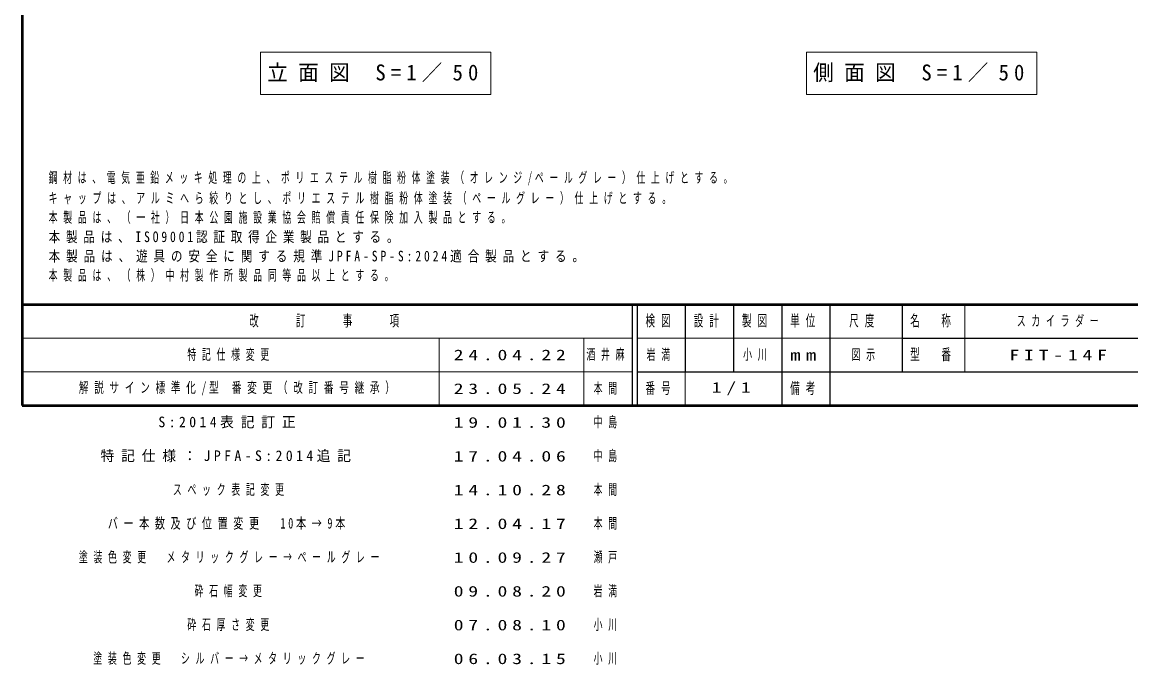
# Model space of a CAD drawing. Units: millimetres on the paper, with parts at other scales. Extents: x -365 to 0, y -54 to 257.
# Drawn here: x -365 to -135.1, y -53.7 to 79.5 of the extents above; entities that cross this region are included whole.
import ezdxf

# ---------------------------------------------------------------- set-up
doc = ezdxf.new("R2010")
doc.units = ezdxf.units.MM
doc.layers.add('LY_1', color=7, linetype='Continuous', lineweight=13)
doc.layers.add('LY_3', color=7, linetype='Continuous')
doc.styles.add('ＭＳ ゴシック', font='')
doc.styles.get('ＭＳ ゴシック').set_extended_font_data('MS Gothic')

msp = doc.modelspace()

# ---------------------------------------------------------------- linework, layer by layer
at = {"layer": 'LY_1', "lineweight": 50}
for p, q in [((-365, 257), (-365, 0)), ((-365, 21), (0, 21)), ((-365, 0), (0, 0))]:
    msp.add_line(p, q, dxfattribs=at)
at = {"layer": 'LY_1'}
for p, q in [((-315.581, 73.28), (-315.581, 64.48)), ((-267.781, 73.28), (-315.581, 73.28)), ((-267.781, 64.48), (-267.781, 73.28)), ((-202.352, 73.28), (-202.352, 64.48)), ((-154.552, 73.28), (-202.352, 73.28)), ((-154.552, 64.48), (-154.552, 73.28)), ((-315.581, 64.48), (-267.781, 64.48)), ((-202.352, 64.48), (-154.552, 64.48)), ((-169.5, 21), (-169.5, 7)), ((-365, 14), (-238.5, 14)), ((-278.5, 14), (-278.5, 0)), ((-248.5, 14), (-248.5, 0)), ((-237.5, 14), (-182.5, 14)), ((-365, 7), (-238.5, 7)), ((-227.5, 7), (-227.5, 0))]:
    msp.add_line(p, q, dxfattribs=at)
at = {"layer": 'LY_1', "lineweight": 25}
for p, q in [((-238.5, 21), (-238.5, 0)), ((-237.5, 21), (-237.5, 0)), ((-227.5, 21), (-227.5, 7)), ((-217.5, 21), (-217.5, 7)), ((-207.5, 21), (-207.5, 0)), ((-197.5, 21), (-197.5, 7)), ((-182.5, 21), (-182.5, 7)), ((-182.5, 14), (-70, 14)), ((-237.5, 7), (0, 7)), ((-197.5, 7), (-197.5, 0))]:
    msp.add_line(p, q, dxfattribs=at)

# ---------------------------------------------------------------- texts
at = {"layer": 'LY_1', "style": 'ＭＳ ゴシック'}
for s, insert, char_height, attachment_point in [('\\T1.5;\\W0.95;立面図\\~S=1／50', (-314.181, 68.88), 3.299, 4), ('\\T1.5;\\W0.95;側面図\\~S=1／50', (-200.952, 68.88), 3.299, 4), ('\\T1.63;\\W0.6;鋼材は、電気亜鉛メッキ処理の上、ポリエステル樹脂粉体塗装（オレンジ/ペールグレー）仕上げとする。', (-359.511, 45.666), 2.199, 7), ('\\T1.64;\\W0.6;キャップは、アルミへら絞りとし、ポリエステル樹脂粉体塗装（ペールグレー）仕上げとする。', (-359.511, 41.666), 2.199, 7), ('\\T1.64;\\W0.6;本製品は、（一社）日本公園施設業協会賠償責任保険加入製品とする。', (-359.511, 37.666), 2.199, 7), ('\\T1.5;\\W0.8;本製品は、ISO9001認証取得企業製品とする。', (-359.511, 33.666), 2.199, 7), ('\\T1.51;\\W0.8;本製品は、遊具の安全に関する規準JPFA-SP-S:2024適合製品とする。', (-359.511, 29.666), 2.199, 7), ('\\T1.64;\\W0.6;本製品は、（株）中村製作所製品同等品以上とする。', (-359.511, 25.666), 2.199, 7), ('\\T1.64;\\W0.6;改\u3000\u3000訂\u3000\u3000事\u3000\u3000項', (-301.75, 17.5), 2.346, 5), ('\\T1.64;\\W0.6;検図', (-232.5, 17.5), 2.346, 5), ('\\T1.64;\\W0.6;設計', (-222.5, 17.5), 2.346, 5), ('\\T1.64;\\W0.6;製図', (-212.5, 17.5), 2.346, 5), ('\\T1.64;\\W0.6;単位', (-202.5, 17.5), 2.346, 5), ('\\T1.64;\\W0.6;尺度', (-190.25, 17.5), 2.346, 5), ('\\T1.64;\\W0.6;名\u3000称', (-176, 17.5), 2.346, 5), ('\\T1.64;\\W0.6;特記仕様変更', (-330.75, 10.5), 2.199, 4), ('\\T1.5;\\W1.35;24.04.22', (-275.5, 10.5), 2.199, 4), ('\\T1.64;\\W0.6;酒井麻', (-248, 10.5), 2.199, 4), ('\\T1.64;\\W0.6;小川', (-215.5, 10.5), 2.199, 4), ('\\T1.64;\\W0.6;型\u3000番', (-176, 10.5), 2.346, 5), ('\\T1.5;\\W1.35;FIT-14F', (-160.25, 10.5), 2.199, 4), ('\\T1.5;\\W1.35;mm', (-202.5, 10.5), 2.346, 5), ('\\T1.59;\\W0.65;解説サイン標準化/型\\~番変更（改訂番号継承）', (-353.25, 3.5), 2.199, 4), ('\\T1.64;\\W0.6;本間', (-246.5, 3.5), 2.199, 4), ('\\T1.64;\\W0.6;番号', (-232.5, 3.5), 2.346, 5), ('\\T1.64;\\W0.6;備考', (-202.5, 3.5), 2.346, 5), ('\\T1.5;\\W1.35;23.05.24', (-275.5, 3.5), 2.199, 4), ('\\T1.5;\\W0.95;S:2014表記訂正', (-336.75, -3.5), 2.199, 4), ('\\T1.64;\\W0.6;中島', (-246.5, -3.5), 2.199, 4), ('\\T1.5;\\W1.35;19.01.30', (-275.5, -3.5), 2.199, 4), ('\\T1.5;\\W0.95;特記仕様：JPFA-S:2014追記', (-348.75, -10.5), 2.199, 4), ('\\T1.64;\\W0.6;中島', (-246.5, -10.5), 2.199, 4), ('\\T1.5;\\W1.35;17.04.06', (-275.5, -10.5), 2.199, 4), ('\\T1.64;\\W0.6;スペック表記変更', (-333.75, -17.5), 2.199, 4), ('\\T1.64;\\W0.6;本間', (-246.5, -17.5), 2.199, 4), ('\\T1.5;\\W1.35;14.10.28', (-275.5, -17.5), 2.199, 4), ('\\T1.55;\\W0.7;バー本数及び位置変更\u300010本→9本', (-347.25, -24.5), 2.199, 4), ('\\T1.64;\\W0.6;本間', (-246.5, -24.5), 2.199, 4), ('\\T1.5;\\W1.35;12.04.17', (-275.5, -24.5), 2.199, 4), ('\\T1.64;\\W0.6;塗装色変更\u3000メタリックグレー→ペールグレー', (-353.25, -31.5), 2.199, 4), ('\\T1.5;\\W1.35;10.09.27', (-275.5, -31.5), 2.199, 4), ('\\T1.64;\\W0.6;瀬戸', (-246.5, -31.5), 2.199, 4), ('\\T1.64;\\W0.6;砕石幅変更', (-329.25, -38.5), 2.199, 4), ('\\T1.5;\\W1.35;09.08.20', (-275.5, -38.5), 2.199, 4), ('\\T1.64;\\W0.6;岩満', (-246.5, -38.5), 2.199, 4), ('\\T1.64;\\W0.6;砕石厚さ変更', (-330.75, -45.5), 2.199, 4), ('\\T1.5;\\W1.35;07.08.10', (-275.5, -45.5), 2.199, 4), ('\\T1.64;\\W0.6;小川', (-246.5, -45.5), 2.199, 4), ('\\T1.64;\\W0.6;塗装色変更\u3000シルバー→メタリックグレー', (-350.25, -52.5), 2.199, 4), ('\\T1.5;\\W1.35;06.03.15', (-275.5, -52.5), 2.199, 4), ('\\T1.64;\\W0.6;小川', (-246.5, -52.5), 2.199, 4)]:
    msp.add_mtext(s, dxfattribs=dict(at, insert=insert, char_height=char_height, attachment_point=attachment_point))
at = {"layer": 'LY_3', "char_height": 2.199, "attachment_point": 4, "style": 'ＭＳ ゴシック'}
for s, insert in [('\\T1.64;\\W0.6;スカイラダー', (-158.75, 17.5)), ('\\T1.64;\\W0.6;岩満', (-235.5, 10.5)), ('\\T1.64;\\W0.6;図示', (-193, 10.5)), ('\\T1.5;\\W1.35;1/1', (-222, 3.5))]:
    msp.add_mtext(s, dxfattribs=dict(at, insert=insert))

doc.saveas('drawing.dxf')
